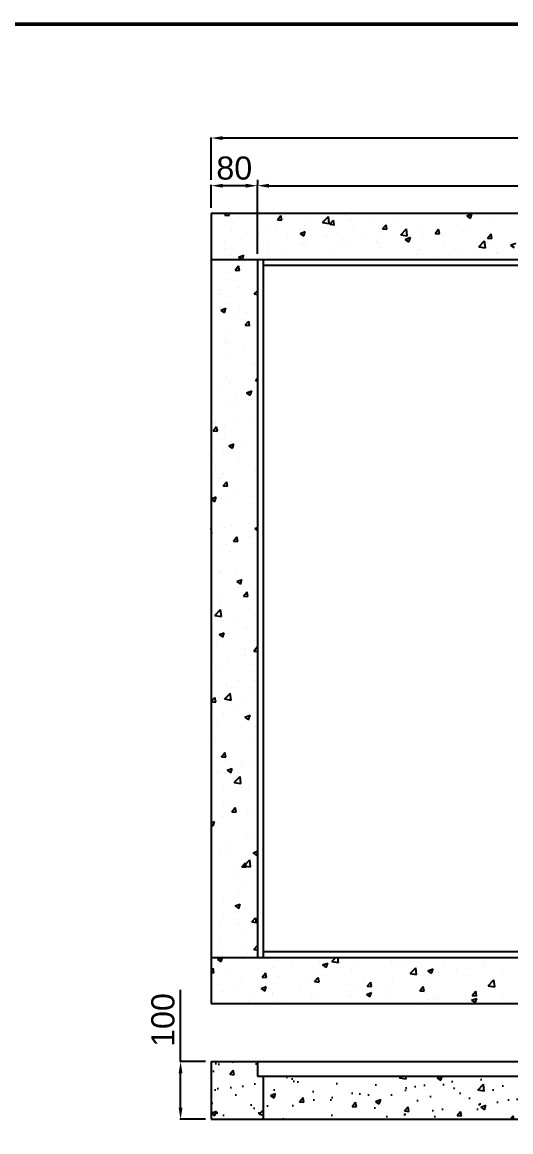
# Model space of a CAD drawing. Header units: millimetres. Extents: x 12472 to 17905, y -36910 to -33068.
# Drawn here: x 14705 to 15552, y -35118 to -33194 of the extents above; entities that cross this region are included whole.
import ezdxf

# ---------------------------------------------------------------- set-up
doc = ezdxf.new("R2010")
doc.units = ezdxf.units.MM
doc.layers.add('LAYOUT', color=7, linetype='Continuous')
doc.layers.add('받침틀', color=251, linetype='Continuous')
doc.styles.get("Standard").update_dxf_attribs({"font": 'arial.ttf'})
doc.dimstyles.new('ISO-25', dxfattribs={"dimtxt": 40, "dimasz": 20, "dimexe": 1.25, "dimexo": 10, "dimgap": 10, "dimtad": 1, "dimdec": 0, "dimtxsty": 'Standard', "dimcen": 2.5, "dimclrd": 3, "dimclre": 3, "dimclrt": 3, "dimadec": 0, "dimazin": 0, "dimtfac": 1, "dimtdec": 0, "dimtmove": 0, "dimatfit": 3, "dimfxl": 0, "dimarcsym": 0})

# ---------------------------------------------------------------- blocks, each defined once
blk = doc.blocks.new('*D6')
at = {"color": 3, "lineweight": -2, "transparency": 16777216}
for p, q in [((4456, -38847.4), (4456, -38807.7)), ((4516, -38809), (4476, -38809)), ((4536, -38927.4), (4536, -38807.7))]:
    blk.add_line(p, q, dxfattribs=at)
at = {"color": 3, "transparency": 16777216}
for points in [[(4476, -38805.7), (4476, -38812.3), (4456, -38809)], [(4516, -38805.7), (4516, -38812.3), (4536, -38809)]]:
    blk.add_solid(points, dxfattribs=at)
at = {"layer": 'Defpoints', "color": 0, "transparency": 16777216}
for p in [(4456, -38809), (4456, -38857.4), (4536, -38937.4)]:
    blk.add_point(p, dxfattribs=at)
at = {"color": 3, "transparency": 16777216, "insert": (4496, -38778.6), "char_height": 40, "attachment_point": 5}
blk.add_mtext('80', dxfattribs=at)
blk = doc.blocks.new('*D7')
at = {"color": 3, "lineweight": -2, "transparency": 16777216}
for p, q in [((4536, -38799), (4536, -38807.7)), ((4556, -38809), (6026, -38809)), ((6046, -38927.4), (6046, -38807.7))]:
    blk.add_line(p, q, dxfattribs=at)
at = {"color": 3, "transparency": 16777216}
for points in [[(4556, -38805.7), (4556, -38812.3), (4536, -38809)], [(6026, -38805.7), (6026, -38812.3), (6046, -38809)]]:
    blk.add_solid(points, dxfattribs=at)
at = {"layer": 'Defpoints', "color": 0, "transparency": 16777216}
for p in [(4536, -38809), (6046, -38809), (6046, -38937.4)]:
    blk.add_point(p, dxfattribs=at)
at = {"color": 3, "transparency": 16777216, "insert": (5291, -38778.6), "char_height": 40, "attachment_point": 5}
blk.add_mtext('1510', dxfattribs=at)
blk = doc.blocks.new('*D3')
at = {"color": 3, "lineweight": -2, "transparency": 16777216}
for p, q in [((4456, -38799), (4456, -38725.1)), ((6106, -38726.4), (4476, -38726.4)), ((6126, -38799), (6126, -38725.1))]:
    blk.add_line(p, q, dxfattribs=at)
at = {"color": 3, "transparency": 16777216}
for points in [[(4476, -38723), (4476, -38729.7), (4456, -38726.4)], [(6106, -38723), (6106, -38729.7), (6126, -38726.4)]]:
    blk.add_solid(points, dxfattribs=at)
at = {"layer": 'Defpoints', "color": 0, "transparency": 16777216}
for p in [(4456, -38726.4), (4456, -38809), (6126, -38809)]:
    blk.add_point(p, dxfattribs=at)
at = {"color": 3, "transparency": 16777216, "insert": (5291, -38696), "char_height": 40, "attachment_point": 5}
blk.add_mtext('1670', dxfattribs=at)
blk = doc.blocks.new('*D21')
at = {"color": 3, "lineweight": -2, "transparency": 16777216}
for p, q in [((14979.3, -34996.5), (14979.3, -34872)), ((15022.5, -34996.5), (14978.1, -34996.5)), ((14979.3, -35076.5), (14979.3, -35016.5)), ((15022.5, -35096.5), (14978.1, -35096.5))]:
    blk.add_line(p, q, dxfattribs=at)
at = {"color": 3, "transparency": 16777216}
for points in [[(14976, -35016.5), (14982.7, -35016.5), (14979.3, -34996.5)], [(14976, -35076.5), (14982.7, -35076.5), (14979.3, -35096.5)]]:
    blk.add_solid(points, dxfattribs=at)
at = {"layer": 'Defpoints', "color": 0, "transparency": 16777216}
for p in [(14979.3, -34996.5), (15032.5, -34996.5), (15032.5, -35096.5)]:
    blk.add_point(p, dxfattribs=at)
at = {"color": 3, "transparency": 16777216, "insert": (14948.9, -34924.3), "char_height": 40, "attachment_point": 5, "rotation": 90}
blk.add_mtext('100', dxfattribs=at)
blk = doc.blocks.new('A$C5BBE172E')
at = {"linetype": 'Continuous'}
for p, q in [((-739.5, 705), (-737.2, 707.7)), ((-739.5, 705), (-731.9, 704.3)), ((-731.9, 704.3), (-732.5, 707.7)), ((-714.4, 702.6), (-714.4, 702.6)), ((-648.4, 697), (-642.3, 704.3)), ((-648.4, 697), (-640.8, 696.4)), ((-640.8, 696.4), (-642.3, 704.3)), ((-598.4, 694.9), (-598.4, 694.9)), ((-570, 692.1), (-560.1, 702.4)), ((-558.7, 690.3), (-560.1, 702.4)), ((-557.3, 689.1), (-551.2, 696.4)), ((-549.8, 688.4), (-551.2, 696.3)), ((-532.4, 704.4), (-532.4, 704.4)), ((-521.1, 696.7), (-521.1, 696.7)), ((-489.3, 700.9), (-489.3, 700.9)), ((-443.7, 696.3), (-443.7, 696.3)), ((-441.2, 707.3), (-441.2, 707.3)), ((-319.9, 704), (-311, 707.4)), ((-319.9, 704), (-313.6, 699.7)), ((-313.6, 699.7), (-311, 707.4)), ((-273.5, 697.7), (-273.5, 697.7)), ((-727.8, 677.8), (-727.8, 677.8)), ((-699.5, 674.1), (-699.5, 674.1)), ((-681.2, 675.7), (-681.2, 675.7)), ((-662.6, 686.8), (-662.6, 686.8)), ((-649.4, 679.9), (-649.4, 679.9)), ((-609.2, 673.2), (-600.3, 676.6)), ((-602.8, 668.9), (-600.3, 676.6)), ((-601.3, 686.2), (-601.3, 686.2)), ((-570, 692.1), (-558.7, 690.4)), ((-557.3, 689.1), (-549.7, 688.4)), ((-517.8, 683.6), (-517.8, 683.6)), ((-466.2, 681.1), (-460.1, 688.4)), ((-466.2, 681.1), (-458.6, 680.4)), ((-458.7, 680.4), (-460.1, 688.4)), ((-434.4, 671.1), (-424.6, 681.4)), ((-423.2, 669.3), (-424.6, 681.4)), ((-404.6, 679.2), (-404.6, 679.2)), ((-375.1, 673.1), (-369, 680.4)), ((-367.6, 672.4), (-369, 680.4)), ((-338.7, 688.8), (-338.7, 688.8)), ((-314.5, 678.2), (-314.5, 678.2)), ((-761.4, 665.1), (-761.4, 665.1)), ((-740.6, 659.9), (-740.6, 659.9)), ((-672.8, 657), (-672.8, 657)), ((-665.9, 658.1), (-665.9, 658.1)), ((-631.7, 671.2), (-631.7, 671.2)), ((-609.2, 673.2), (-602.8, 668.9)), ((-591.9, 670.9), (-591.9, 670.9)), ((-564, 668.3), (-564, 668.3)), ((-534, 662.2), (-534, 662.2)), ((-496.2, 665.5), (-496.2, 665.5)), ((-474.6, 657.2), (-474.6, 657.2)), ((-468.8, 671.1), (-468.8, 671.1)), ((-434.5, 671.1), (-423.2, 669.3)), ((-428.4, 662.6), (-428.4, 662.6)), ((-426.6, 663), (-417.7, 666.5)), ((-426.6, 663), (-420.3, 658.8)), ((-420.3, 658.8), (-417.8, 666.4)), ((-394.4, 667.7), (-394.4, 667.7)), ((-375.1, 673.1), (-367.5, 672.5)), ((-362.6, 671.9), (-362.6, 671.9)), ((-360.6, 659.7), (-360.6, 659.7)), ((-298.9, 650.1), (-289, 660.4)), ((-292.8, 656.9), (-292.8, 656.9)), ((-287.6, 648.3), (-289, 660.4)), ((-284, 665.1), (-277.9, 672.4)), ((-284, 665.1), (-276.4, 664.5)), ((-276.5, 664.5), (-277.9, 672.4)), ((-275, 655.4), (-275, 655.4)), ((-244.1, 652.9), (-235.2, 656.3)), ((-740, 645.4), (-740, 645.4)), ((-729.3, 635.6), (-729.3, 635.6)), ((-715.9, 632.2), (-707, 635.7)), ((-709.6, 628), (-707, 635.7)), ((-664.1, 644.5), (-664.1, 644.5)), ((-634.7, 636.1), (-634.7, 636.1)), ((-605, 654.1), (-605, 654.1)), ((-600, 652.6), (-600, 652.6)), ((-554.5, 646.7), (-554.5, 646.7)), ((-537.2, 651.3), (-537.2, 651.3)), ((-522.7, 650.8), (-522.7, 650.8)), ((-469.4, 648.4), (-469.4, 648.4)), ((-406.2, 637), (-406.2, 637)), ((-401.6, 645.5), (-401.6, 645.5)), ((-340.2, 646.5), (-340.2, 646.5)), ((-333.8, 642.7), (-333.8, 642.7)), ((-300.8, 645.9), (-300.8, 645.9)), ((-298.9, 650.1), (-287.6, 648.3)), ((-267.7, 638.7), (-267.7, 638.7)), ((-266, 639.8), (-266, 639.8)), ((-244.1, 652.9), (-237.8, 648.6)), ((-721.9, 609.5), (-715.7, 616.8)), ((-715.9, 632.2), (-709.6, 628)), ((-714.3, 608.8), (-715.8, 616.8)), ((-714.6, 625.6), (-714.6, 625.6)), ((-682.8, 629.8), (-682.8, 629.8)), ((-470.3, 628.8), (-470.3, 628.8)), ((-374.9, 633.2), (-374.9, 633.2)), ((-347.9, 628.2), (-347.9, 628.2)), ((-724.8, 609.5), (-724.8, 609.5)), ((-721.9, 609.5), (-714.3, 608.8)), ((-730.9, 593.3), (-730.9, 593.3)), ((-716.2, 579.7), (-716.2, 579.7)), ((-748, 575.5), (-748, 575.5)), ((-745.2, 569.7), (-745.2, 569.7)), ((-688.7, 568.4), (-683.3, 573.9)), ((-688.7, 568.4), (-683.3, 567.6)), ((-749.5, 544.6), (-749.5, 544.6)), ((-746.8, 540.2), (-737.9, 543.6)), ((-746.8, 540.1), (-740.5, 535.9)), ((-740.5, 535.9), (-737.9, 543.6)), ((-732.4, 551), (-732.4, 551)), ((-714.8, 541.8), (-714.8, 541.8)), ((-749.7, 529.6), (-749.7, 529.6)), ((-722.8, 527.5), (-722.8, 527.5)), ((-704.2, 513.9), (-698.1, 521.2)), ((-701.6, 535.9), (-701.6, 535.9)), ((-696.7, 513.3), (-698.2, 521.2)), ((-733.9, 508.7), (-733.9, 508.7)), ((-704.2, 513.9), (-696.6, 513.3)), ((-740.4, 484.6), (-740.4, 484.6)), ((-735, 485.8), (-735, 485.8)), ((-735.5, 466.5), (-735.5, 466.5)), ((-707, 477.2), (-707, 477.2)), ((-688.2, 446.3), (-688.2, 446.3)), ((-737, 424.2), (-737, 424.2)), ((-745.6, 408.8), (-745.6, 408.8)), ((-731.7, 412.3), (-731.7, 412.3)), ((-686.6, 418.4), (-683.3, 422.3)), ((-686.6, 418.4), (-683.3, 418.1)), ((-721.6, 396.2), (-721.6, 396.2)), ((-705, 395.2), (-705, 395.2)), ((-701.9, 396.9), (-693, 400.3)), ((-701.9, 396.9), (-695.5, 392.7)), ((-695.5, 392.7), (-693, 400.3)), ((-689.8, 400.4), (-689.8, 400.4)), ((-738.6, 381.9), (-738.6, 381.9)), ((-715.2, 381), (-715.2, 381)), ((-757, 347.7), (-757, 347.7)), ((-723.2, 350.3), (-723.2, 350.3)), ((-760.1, 330.9), (-754, 338.2)), ((-760.1, 330.9), (-752.5, 330.2)), ((-755, 346.1), (-755, 346.1)), ((-752.5, 330.2), (-754, 338.1)), ((-740.1, 339.6), (-740.1, 339.6)), ((-689.2, 344.9), (-689.2, 344.9)), ((-740.7, 323.8), (-740.7, 323.8)), ((-732.8, 304.8), (-723.9, 308.2)), ((-726.4, 300.6), (-723.9, 308.2)), ((-756.6, 300.2), (-756.6, 300.2)), ((-741.7, 297.3), (-741.7, 297.3)), ((-732.8, 304.8), (-726.4, 300.6)), ((-708.5, 306.5), (-708.5, 306.5)), ((-713.9, 280), (-713.9, 280)), ((-755, 265.8), (-755, 265.8)), ((-743.2, 255.1), (-743.2, 255.1)), ((-741.9, 256.4), (-741.9, 256.4)), ((-687.2, 262.9), (-687.2, 262.9)), ((-746, 248), (-746, 248)), ((-742.5, 235.3), (-736.3, 242.6)), ((-742.5, 235.3), (-734.9, 234.7)), ((-734.9, 234.7), (-736.4, 242.6)), ((-763.3, 212.9), (-754.8, 216.2)), ((-763.3, 212.5), (-757.3, 208.5)), ((-757.3, 208.5), (-754.8, 216.1)), ((-744.7, 212.8), (-744.7, 212.8)), ((-739.2, 215.4), (-739.2, 215.4)), ((-715.5, 220.1), (-715.5, 220.1)), ((-695.1, 216.9), (-695.1, 216.9)), ((-762.4, 153.4), (-763.3, 161.3)), ((-746.3, 170.5), (-746.3, 170.5)), ((-741.1, 163), (-741.1, 163)), ((-728.5, 166.8), (-728.5, 166.8)), ((-696.7, 171), (-696.7, 171)), ((-687.9, 161.6), (-683.3, 163.3)), ((-687.9, 161.6), (-683.3, 158.6)), ((-763.3, 153.6), (-762.4, 153.5)), ((-724.8, 139.8), (-718.7, 147.1)), ((-724.8, 139.8), (-717.2, 139.1)), ((-717.3, 139.1), (-718.8, 147.1)), ((-696.1, 147.7), (-696.1, 147.7)), ((-761.9, 116.7), (-761.9, 116.7)), ((-747.8, 128.2), (-747.8, 128.2)), ((-737.2, 133.5), (-737.2, 133.5)), ((-730.1, 120.9), (-730.1, 120.9)), ((-749.4, 86), (-749.4, 86)), ((-746.4, 87.2), (-746.4, 87.2)), ((-721.4, 83.1), (-721.4, 83.1)), ((-715.5, 77.2), (-715.5, 77.2)), ((-684.2, 94.9), (-684.2, 94.9)), ((-718.8, 69.5), (-709.9, 72.9)), ((-718.8, 69.5), (-712.4, 65.2)), ((-715.9, 59.3), (-715.9, 59.3)), ((-712.4, 65.2), (-709.9, 72.9)), ((-750.9, 43.7), (-750.9, 43.7)), ((-707.2, 44.3), (-701.1, 51.6)), ((-707.2, 44.3), (-699.6, 43.6)), ((-699.7, 43.6), (-701.1, 51.6)), ((-685.7, 52.6), (-685.7, 52.6)), ((-756.9, 10.5), (-747, 20.8)), ((-748.9, 27.1), (-748.9, 27.1)), ((-745.6, 8.7), (-747, 20.8)), ((-756.9, 10.5), (-745.6, 8.7)), ((-752.5, 1.4), (-752.5, 1.4)), ((-746.1, 18.2), (-746.1, 18.2)), ((-741.5, 2.2), (-741.5, 2.2)), ((-719.4, 1.1), (-719.4, 1.1)), ((-687.3, 10.3), (-687.3, 10.3)), ((-749.7, -22.6), (-740.8, -19.2)), ((-743.3, -26.9), (-740.8, -19.2)), ((-702.1, -12.5), (-702.1, -12.5)), ((-749.7, -22.6), (-743.3, -26.9)), ((-688.8, -31.9), (-688.8, -31.9)), ((-754, -40.9), (-754, -40.9)), ((-703.6, -49.2), (-703.6, -49.2)), ((-689.6, -51.3), (-683.5, -44)), ((-689.6, -51.3), (-683.3, -51.8)), ((-683.3, -44.9), (-683.5, -44)), ((-746.7, -73.6), (-746.7, -73.6)), ((-735.5, -62.5), (-735.5, -62.5)), ((-703.7, -58.4), (-703.7, -58.4)), ((-690.4, -74.2), (-690.4, -74.2)), ((-755.6, -83.1), (-755.6, -83.1)), ((-737.1, -108.5), (-737.1, -108.5)), ((-728.3, -114.1), (-728.3, -114.1)), ((-716.3, -101.5), (-716.3, -101.5)), ((-689, -102.1), (-689, -102.1)), ((-763.1, -138.8), (-756.9, -131.5)), ((-757.1, -125.4), (-757.1, -125.4)), ((-755.5, -139.5), (-757, -131.5)), ((-740, -134.3), (-730.1, -124)), ((-740, -134.2), (-728.8, -136)), ((-728.8, -136), (-730.2, -124)), ((-701.6, -131.2), (-701.6, -131.2)), ((-691.9, -116.5), (-691.9, -116.5)), ((-763.1, -138.8), (-755.5, -139.5)), ((-722.4, -152.2), (-722.4, -152.2)), ((-758.6, -167.7), (-758.6, -167.7)), ((-741.9, -158.7), (-741.9, -158.7)), ((-704.8, -165.8), (-695.9, -162.4)), ((-704.8, -165.8), (-698.4, -170.1)), ((-698.4, -170.1), (-695.9, -162.4)), ((-693.4, -158.8), (-693.4, -158.8)), ((-753.6, -178.7), (-753.6, -178.7)), ((-685.8, -181.5), (-685.8, -181.5)), ((-760.2, -210), (-760.2, -210)), ((-755.8, -202.3), (-755.8, -202.3)), ((-695, -201), (-695, -201)), ((-745.4, -234.3), (-739.3, -227.1)), ((-737.9, -235), (-739.4, -227.1)), ((-747.1, -234.4), (-747.1, -234.4)), ((-745.4, -234.3), (-737.8, -235)), ((-710.5, -246.4), (-710.5, -246.4)), ((-709, -241.8), (-709, -241.8)), ((-696.5, -243.3), (-696.5, -243.3)), ((-761.7, -252.3), (-761.7, -252.3)), ((-751.6, -260.6), (-751.6, -260.6)), ((-735.7, -257.9), (-726.8, -254.5)), ((-735.7, -257.9), (-729.3, -262.2)), ((-729.3, -262.2), (-726.8, -254.5)), ((-723.2, -279), (-713.3, -268.7)), ((-716.7, -262.3), (-716.7, -262.3)), ((-711.9, -280.8), (-713.3, -268.7)), ((-683.8, -263.5), (-683.8, -263.5)), ((-723.2, -279), (-711.9, -280.7)), ((-710.6, -287.7), (-710.6, -287.7)), ((-698.1, -285.6), (-698.1, -285.6)), ((-763.3, -294.5), (-763.3, -294.5)), ((-742.4, -291.9), (-742.4, -291.9)), ((-742.2, -319.5), (-742.2, -319.5)), ((-735.8, -311), (-735.8, -311)), ((-727.8, -329.9), (-721.7, -322.6)), ((-720.3, -330.6), (-721.8, -322.6)), ((-744, -337.8), (-744, -337.8)), ((-727.8, -329.9), (-720.2, -330.5)), ((-699.6, -327.9), (-699.6, -327.9)), ((-695.9, -331.5), (-695.9, -331.5)), ((-763.3, -348.8), (-757.7, -346.6)), ((-763.3, -352.2), (-760.2, -354.3)), ((-760.2, -354.3), (-757.7, -346.6)), ((-760.5, -375.9), (-760.5, -375.9)), ((-729.4, -381.6), (-729.4, -381.6)), ((-701.2, -370.1), (-701.2, -370.1)), ((-692.8, -378.7), (-692.8, -378.7)), ((-747.5, -395.3), (-747.5, -395.3)), ((-733.8, -392.9), (-733.8, -392.9)), ((-690.7, -401.1), (-683.3, -398.3)), ((-690.7, -401.1), (-684.4, -405.4)), ((-684.4, -405.4), (-683.3, -402.2)), ((-717, -423.1), (-717, -423.1)), ((-710.2, -425.4), (-704.1, -418.1)), ((-706.4, -423.7), (-696.5, -413.4)), ((-702.7, -426.1), (-704.1, -418.1)), ((-702.7, -412.4), (-702.7, -412.4)), ((-695.1, -425.5), (-696.5, -413.4)), ((-762.8, -431.7), (-762.8, -431.7)), ((-710.2, -425.4), (-702.6, -426.1)), ((-706.4, -423.7), (-695.1, -425.5)), ((-718, -443.3), (-718, -443.3)), ((-704.3, -454.7), (-704.3, -454.7)), ((-742.6, -480.3), (-742.6, -480.3)), ((-716, -471.2), (-716, -471.2)), ((-684.2, -467), (-684.2, -467)), ((-721.7, -493.2), (-715.3, -497.5)), ((-721.6, -493.2), (-712.8, -489.8)), ((-715.3, -497.5), (-712.8, -489.8)), ((-705.8, -497), (-705.8, -497)), ((-742.7, -508.2), (-742.7, -508.2)), ((-717.6, -517.1), (-717.6, -517.1)), ((-692.6, -520.9), (-686.5, -513.6)), ((-685, -521.6), (-686.5, -513.6)), ((-749.4, -521.3), (-749.4, -521.3)), ((-716, -525.3), (-716, -525.3)), ((-692.6, -520.9), (-685, -521.6)), ((-747.9, -556.1), (-747.9, -556.1)), ((-707.3, -539.3), (-707.3, -539.3)), ((-751, -567.2), (-751, -567.2)), ((-702.9, -560.9), (-702.9, -560.9)), ((-700.2, -575.6), (-700.2, -575.6)), ((-689.5, -568.5), (-683.3, -562)), ((-689.5, -568.5), (-683.3, -569.4)), ((-752.6, -585.3), (-746.2, -589.6)), ((-752.5, -585.3), (-744.8, -582.3)), ((-746.2, -589.6), (-743.8, -582.3)), ((-744.8, -582.3), (-743.7, -581.9)), ((-743.8, -582.3), (-743.7, -581.9)), ((-717.4, -584), (-717.4, -584)), ((-708.9, -581.5), (-708.9, -581.5)), ((-624.3, -596.2), (-624.3, -596.2)), ((-576.2, -589.9), (-576.2, -589.9)), ((-570, -595.5), (-561.1, -592.1)), ((-570, -595.5), (-563.7, -599.8)), ((-563.7, -599.8), (-561.1, -592.1)), ((-554, -589.5), (-547.1, -582.3)), ((-554, -589.5), (-542.7, -591.2)), ((-542.7, -591.2), (-543.7, -582.3)), ((-496.8, -584.2), (-496.8, -584.2)), ((-451, -589.1), (-451, -589.1)), ((-446.7, -590.3), (-446.7, -590.3)), ((-429, -587.1), (-429, -587.1)), ((-361.2, -589.9), (-361.2, -589.9)), ((-293.4, -592.8), (-293.4, -592.8)), ((-763.3, -605.3), (-759.9, -601.2)), ((-763.3, -608.7), (-758.5, -609.2)), ((-758.5, -609.2), (-760, -601.2)), ((-736.3, -611), (-736.3, -611)), ((-675, -616.5), (-668.8, -609.2)), ((-667.4, -617.1), (-668.9, -609.2)), ((-656.1, -600.4), (-656.1, -600.4)), ((-646.3, -615.7), (-646.3, -615.7)), ((-594.9, -615.7), (-594.9, -615.7)), ((-580.3, -606.2), (-580.3, -606.2)), ((-520.8, -603), (-520.8, -603)), ((-515.1, -597.2), (-515.1, -597.2)), ((-418.5, -610.5), (-407.2, -612.2)), ((-418.4, -610.5), (-408.6, -600.2)), ((-407.2, -612.3), (-408.6, -600.2)), ((-387.5, -605.7), (-378.6, -602.2)), ((-387.5, -605.7), (-381.2, -609.9)), ((-381.2, -609.9), (-378.6, -602.3)), ((-369.3, -608.3), (-369.3, -608.3)), ((-337.5, -604.1), (-337.5, -604.1)), ((-321.3, -612.9), (-321.3, -612.9)), ((-289.4, -597.8), (-289.4, -597.8)), ((-257.2, -604.8), (-257.2, -604.8)), ((-710.4, -623.8), (-710.4, -623.8)), ((-676.7, -636.4), (-667.8, -633)), ((-675, -616.5), (-667.4, -617.1)), ((-670.4, -640.7), (-667.9, -633)), ((-668.9, -628.4), (-668.9, -628.4)), ((-583.9, -624.4), (-577.7, -617.1)), ((-583.9, -624.4), (-576.3, -625.1)), ((-576.3, -625.1), (-577.8, -617.1)), ((-529.4, -629.4), (-529.4, -629.4)), ((-497.6, -625.2), (-497.6, -625.2)), ((-492.8, -632.4), (-486.6, -625.1)), ((-492.8, -632.4), (-485.2, -633.1)), ((-485.2, -633.1), (-486.7, -625.1)), ((-452.5, -631.4), (-452.5, -631.4)), ((-449.5, -618.9), (-449.5, -618.9)), ((-401.7, -640.4), (-395.6, -633.1)), ((-394.1, -641), (-395.6, -633.1)), ((-386.5, -621.8), (-386.5, -621.8)), ((-282.9, -631.5), (-273, -621.2)), ((-282.9, -631.5), (-271.6, -633.3)), ((-271.6, -633.3), (-273, -621.2)), ((-743, -641.1), (-743, -641.1)), ((-725, -640.5), (-725, -640.5)), ((-689.5, -650.5), (-689.5, -650.5)), ((-676.7, -636.5), (-670.4, -640.7)), ((-657.7, -646.3), (-657.7, -646.3)), ((-657.2, -643.4), (-657.2, -643.4)), ((-609.6, -640), (-609.6, -640)), ((-589.4, -646.2), (-589.4, -646.2)), ((-581.9, -648.4), (-581.9, -648.4)), ((-521.6, -649.1), (-521.6, -649.1)), ((-516.7, -639.5), (-516.7, -639.5)), ((-494.2, -646.6), (-485.3, -643.2)), ((-494.2, -646.6), (-487.9, -650.9)), ((-487.9, -650.9), (-485.3, -643.2)), ((-453.8, -652), (-453.8, -652)), ((-401.7, -640.4), (-394.1, -641)), ((-377.9, -653.3), (-377.9, -653.3)), ((-370.9, -654.2), (-370.9, -654.2)), ((-322.8, -647.9), (-322.8, -647.9)), ((-311.7, -656.8), (-302.8, -653.4)), ((-310.6, -648.3), (-304.5, -641)), ((-310.6, -648.3), (-303, -649)), ((-305.4, -661.1), (-302.8, -653.4)), ((-303.1, -649), (-304.5, -641.1)), ((-303.8, -640.6), (-303.8, -640.6)), ((-258.7, -647.1), (-258.7, -647.1)), ((-698.2, -657.6), (-698.2, -657.6)), ((-647.8, -658), (-647.8, -658)), ((-630.4, -660.4), (-630.4, -660.4)), ((-402.7, -658.4), (-402.7, -658.4)), ((-386, -654.8), (-386, -654.8)), ((-322.9, -655.2), (-322.9, -655.2)), ((-318.2, -657.7), (-318.2, -657.7)), ((-311.7, -656.8), (-305.4, -661.1)), ((-250.4, -660.6), (-250.4, -660.6))]:
    blk.add_line(p, q, dxfattribs=at)
at = {"layer": '받침틀'}
for p, q in [((-763.3, 707.7), (-763.3, -662.3)), ((906.7, 707.7), (-763.3, 707.7)), ((906.7, 627.7), (-763.3, 627.7)), ((-683.3, 627.7), (-683.3, -582.3)), ((-673.3, 627.7), (-673.3, -582.3)), ((816.7, 617.7), (-673.3, 617.7)), ((-673.3, -572.3), (816.7, -572.3)), ((-763.3, -582.3), (906.7, -582.3)), ((-763.3, -662.3), (906.7, -662.3))]:
    blk.add_line(p, q, dxfattribs=at)
for base, p1, p2, picture, middle in [((-763.3, 838.7), (906.7, 756), (-763.3, 756), '*D3', (71.7, 869.1)), ((-763.3, 756), (-683.3, 627.7), (-763.3, 707.7), '*D6', (-723.3, 786.5)), ((826.7, 756), (-683.3, 756), (826.7, 627.7), '*D7', (71.7, 786.5))]:
    dim = blk.add_linear_dim(base=base, p1=p1, p2=p2, dimstyle='ISO-25')
    dim.commit()
    dim.dimension.update_dxf_attribs({"geometry": picture, "text_midpoint": middle, "insert": (-5219.3, 39565)})

msp = doc.modelspace()

# ---------------------------------------------------------------- hatches: boundary and pattern name
h = msp.add_hatch()
h.set_pattern_fill('AR-CONC', color=256, scale=0.5)
h.set_pattern_definition([(50, (2931.45, -36776.54), (91.09233, -7.96954), [9.525, -104.775]), (355, (2931.45, -36776.54), (-17.6217, 95.5284), [7.62, -83.8203]), (100.45144, (2939.04, -36777.21), (73.4706, 87.5589), [8.095, -89.0451]), (46.1842, (2931.45, -36751.14), (135.5395, -21.0212), [14.2875, -157.1625]), (96.6356, (2942.74, -36752.9), (118.702, 123.713), [12.1425, -133.5678]), (351.1842, (2931.45, -36751.14), (118.702, 123.713), [11.43, -125.7299]), (21, (2944.15, -36757.49), (75.8072, -51.1326), [9.525, -104.775]), (326, (2944.15, -36757.49), (30.901, 92.094), [7.62, -83.82]), (71.45144, (2950.47, -36761.75), (106.7082, 40.9614), [8.095, -89.045]), (37.5, (2931.45, -36776.543), (1.5443, 42.27752), [0, -82.804, 0, -85.09, 0, -84.1375]), (7.5, (2931.45, -36776.543), (33.40983, 50.09029), [0, -48.514, 0, -80.899, 0, -32.0675]), (327.5, (2903.128, -36776.543), (67.7953, -2.86437), [0, -31.75, 0, -99.06, 0, -131.445]), (317.5, (2890.43, -36776.54), (74.0646, 12.71325), [0, -41.275, 0, -65.786, 0, -93.345])])
h.paths.add_polyline_path([(15032.5, -35096.5), (15122.5, -35096.5), (15122.5, -35016.5), (15112.5, -35016.5), (15112.5, -34996.5), (15032.5, -34996.5)])
h = msp.add_hatch()
h.set_pattern_fill('AR-CONC', color=256, scale=0.5)
h.set_pattern_definition([(50, (3581.45, -36776.54), (91.09233, -7.96954), [9.525, -104.775]), (355, (3581.45, -36776.54), (-17.6217, 95.5284), [7.62, -83.8203]), (100.45144, (3589.04, -36777.21), (73.4706, 87.5589), [8.095, -89.0451]), (46.1842, (3581.45, -36751.14), (135.5395, -21.0212), [14.2875, -157.1625]), (96.6356, (3592.74, -36752.9), (118.7021, 123.713), [12.1425, -133.5678]), (351.1842, (3581.45, -36751.14), (118.702, 123.713), [11.43, -125.7299]), (21, (3594.15, -36757.49), (75.8072, -51.1326), [9.525, -104.775]), (326, (3594.15, -36757.49), (30.901, 92.094), [7.62, -83.82]), (71.45144, (3600.47, -36761.75), (106.7082, 40.9614), [8.095, -89.045]), (37.5, (3581.45, -36776.543), (1.5443, 42.27752), [0, -82.804, 0, -85.09, 0, -84.1375]), (7.5, (3581.45, -36776.543), (33.40983, 50.09029), [0, -48.514, 0, -80.899, 0, -32.0675]), (327.5, (3553.128, -36776.543), (67.7953, -2.86437), [0, -31.75, 0, -99.06, 0, -131.445]), (317.5, (3540.43, -36776.54), (74.0646, 12.71325), [0, -41.275, 0, -65.786, 0, -93.345])])
h.paths.add_polyline_path([(15122.5, -35021.5), (15122.5, -35096.5), (16612.5, -35096.5), (16612.5, -35021.5)])

# ---------------------------------------------------------------- linework, layer by layer
for p, q in [((15032.5, -34996.5), (15032.5, -35096.5)), ((15032.5, -34996.5), (16702.5, -34996.5)), ((15112.5, -34996.5), (15112.5, -35021.5)), ((15112.5, -35021.5), (16622.5, -35021.5)), ((15122.5, -35021.5), (15122.5, -35096.5)), ((15122.5, -35021.5), (16612.5, -35021.5)), ((15032.5, -35096.5), (15122.5, -35096.5)), ((15122.5, -35096.5), (16612.5, -35096.5))]:
    msp.add_line(p, q)
at = {"layer": 'LAYOUT', "const_width": 6.47}
msp.add_lwpolyline([(12601.4, -36780.2), (17775.8, -36780.2), (17775.8, -33196.9), (12601.4, -33196.9)], close=True, dxfattribs=at)

# ---------------------------------------------------------------- block references
msp.add_blockref('A$C5BBE172E', (15795.8, -34233.3))

# ---------------------------------------------------------------- dimensions: what is measured, and where the dimension line sits
dim = msp.add_linear_dim(base=(14979.3, -34996.5), p1=(15032.5, -35096.5), p2=(15032.5, -34996.5), angle=90, dimstyle='ISO-25')
dim.commit()
dim.dimension.update_dxf_attribs({"geometry": '*D21', "text_midpoint": (14948.9, -34924.3)})

doc.saveas('drawing.dxf')
